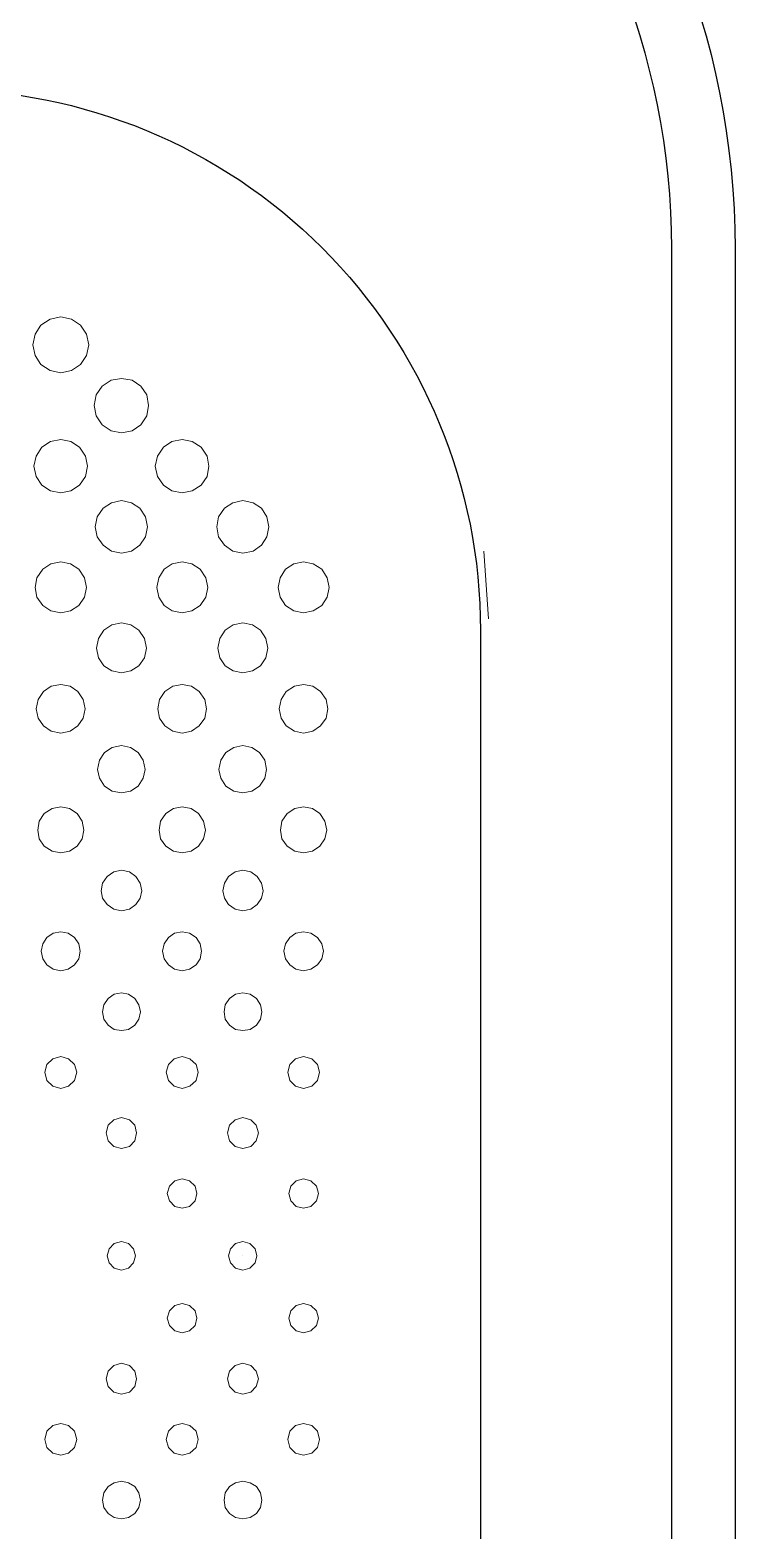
# Model space of a CAD drawing. Header units: inches. Extents: x 24920 to 61775, y 10942 to 38819.
# Drawn here: x 31556 to 31888, y 13145 to 13852 of the extents above; entities that cross this region are included whole.
import ezdxf

# ---------------------------------------------------------------- set-up
doc = ezdxf.new("R2010")
doc.units = ezdxf.units.IN
doc.header["$MEASUREMENT"] = 0
doc.layers.add('01TOILET', color=4, linetype='Continuous')

# ---------------------------------------------------------------- blocks, each defined once
blk = doc.blocks.new('A$C0C112DF2')
at = {"layer": '01TOILET', "color": 251, "linetype": 'Continuous', "lineweight": 5}
for p, q in [((77.4, 118.37), (79.41, 121.28)), ((79.41, 121.28), (82.33, 123.1)), ((82.33, 123.1), (85.79, 123.83)), ((85.79, 123.83), (89.08, 123.1)), ((85.79, 123.83), (85.79, 123.83)), ((89.08, 123.1), (91.99, 121.28)), ((91.99, 121.28), (93.99, 118.37)), ((134.63, 118.37), (136.64, 121.28)), ((136.64, 121.28), (139.55, 123.1)), ((139.55, 123.1), (143.01, 123.83)), ((143.01, 123.83), (146.47, 123.1)), ((143.01, 123.83), (143.01, 123.83)), ((146.47, 123.1), (149.39, 121.28)), ((149.39, 121.28), (151.21, 118.37)), ((76.86, 114.91), (77.4, 118.37)), ((77.4, 111.45), (76.86, 114.91)), ((93.99, 118.37), (94.72, 114.91)), ((94.72, 114.91), (93.99, 111.45)), ((134.08, 114.91), (134.63, 118.37)), ((134.63, 111.45), (134.08, 114.91)), ((151.21, 118.37), (151.94, 114.91)), ((151.94, 114.91), (151.21, 111.45)), ((79.41, 108.54), (77.4, 111.45)), ((82.33, 106.72), (79.41, 108.54)), ((85.79, 105.98), (82.33, 106.72)), ((89.08, 106.72), (85.79, 105.98)), ((91.99, 108.54), (89.08, 106.72)), ((93.99, 111.45), (91.99, 108.54)), ((136.64, 108.54), (134.63, 111.45)), ((139.55, 106.72), (136.64, 108.54)), ((143.01, 105.98), (139.55, 106.72)), ((146.47, 106.72), (143.01, 105.98)), ((149.39, 108.54), (146.47, 106.72)), ((151.21, 111.45), (149.39, 108.54)), ((50.62, 90.14), (53.35, 92.87)), ((53.35, 92.87), (57.18, 93.79)), ((57.18, 93.79), (60.83, 92.87)), ((57.18, 93.79), (57.18, 93.79)), ((60.83, 92.87), (63.56, 90.14)), ((107.84, 90.14), (110.58, 92.87)), ((110.58, 92.87), (114.4, 93.79)), ((114.4, 93.79), (118.04, 92.87)), ((114.4, 93.79), (114.4, 93.79)), ((118.04, 92.87), (120.96, 90.14)), ((165.06, 90.14), (167.8, 92.87)), ((167.8, 92.87), (171.62, 93.79)), ((171.62, 93.79), (175.46, 92.87)), ((171.62, 93.79), (171.62, 93.79)), ((175.46, 92.87), (178.19, 90.14)), ((49.53, 86.32), (50.62, 90.14)), ((50.62, 82.5), (49.53, 86.32)), ((63.56, 90.14), (64.65, 86.32)), ((64.65, 86.32), (63.56, 82.5)), ((106.75, 86.32), (107.84, 90.14)), ((107.84, 82.5), (106.75, 86.32)), ((120.96, 90.14), (121.87, 86.32)), ((121.87, 86.32), (120.96, 82.5)), ((164.15, 86.32), (165.06, 90.14)), ((165.06, 82.5), (164.15, 86.32)), ((178.19, 90.14), (179.09, 86.32)), ((179.09, 86.32), (178.19, 82.5)), ((53.35, 79.76), (50.62, 82.5)), ((57.18, 78.85), (53.35, 79.76)), ((60.83, 79.76), (57.18, 78.85)), ((63.56, 82.5), (60.83, 79.76)), ((110.58, 79.76), (107.84, 82.5)), ((114.4, 78.85), (110.58, 79.76)), ((118.04, 79.76), (114.4, 78.85)), ((120.96, 82.5), (118.04, 79.76)), ((167.8, 79.76), (165.06, 82.5)), ((171.62, 78.85), (167.8, 79.76)), ((175.46, 79.76), (171.62, 78.85)), ((178.19, 82.5), (175.46, 79.76)), ((79.41, 61.37), (82.14, 64.1)), ((82.14, 64.1), (85.79, 65.01)), ((85.79, 65.01), (89.44, 64.1)), ((85.79, 65.01), (85.79, 65.01)), ((89.44, 64.1), (91.99, 61.37)), ((136.64, 61.37), (139.37, 64.1)), ((139.37, 64.1), (143.01, 65.01)), ((143.01, 65.01), (146.65, 64.1)), ((143.01, 65.01), (143.01, 65.01)), ((146.65, 64.1), (149.21, 61.37)), ((78.5, 57.73), (79.41, 61.37)), ((79.41, 54.09), (78.5, 57.73)), ((91.99, 61.37), (92.89, 57.73)), ((92.89, 57.73), (91.99, 54.09)), ((135.72, 57.73), (136.64, 61.37)), ((136.64, 54.09), (135.72, 57.73)), ((149.21, 61.37), (150.3, 57.73)), ((150.3, 57.73), (149.21, 54.09)), ((82.14, 51.53), (79.41, 54.09)), ((85.79, 50.45), (82.14, 51.53)), ((89.44, 51.53), (85.79, 50.45)), ((91.99, 54.09), (89.44, 51.53)), ((139.37, 51.53), (136.64, 54.09)), ((143.01, 50.45), (139.37, 51.53)), ((146.65, 51.53), (143.01, 50.45)), ((149.21, 54.09), (146.65, 51.53)), ((110.94, 35.14), (114.4, 36.05)), ((114.4, 36.05), (117.86, 35.14)), ((114.4, 36.05), (114.4, 36.05)), ((168.16, 35.14), (171.62, 36.05)), ((171.62, 36.05), (175.08, 35.14)), ((171.62, 36.05), (171.62, 36.05)), ((107.29, 29.13), (108.39, 32.59)), ((108.39, 25.67), (107.29, 29.13)), ((108.39, 32.59), (110.94, 35.14)), ((117.86, 35.14), (120.41, 32.59)), ((120.41, 32.59), (121.33, 29.13)), ((121.33, 29.13), (120.41, 25.67)), ((164.7, 29.13), (165.61, 32.59)), ((165.61, 25.67), (164.7, 29.13)), ((165.61, 32.59), (168.16, 35.14)), ((175.08, 35.14), (177.63, 32.59)), ((177.63, 32.59), (178.55, 29.13)), ((178.55, 29.13), (177.63, 25.67)), ((110.94, 23.13), (108.39, 25.67)), ((114.4, 22.22), (110.94, 23.13)), ((117.86, 23.13), (114.4, 22.22)), ((120.41, 25.67), (117.86, 23.13)), ((168.16, 23.13), (165.61, 25.67)), ((171.62, 22.22), (168.16, 23.13)), ((175.08, 23.13), (171.62, 22.22)), ((177.63, 25.67), (175.08, 23.13)), ((79.04, -0.19), (79.96, 3.1)), ((79.96, 3.1), (82.33, 5.64)), ((82.33, 5.64), (85.79, 6.55)), ((85.79, 6.55), (89.08, 5.64)), ((85.79, 6.55), (85.79, 6.55)), ((89.08, 5.64), (91.44, 3.1)), ((91.44, 3.1), (92.35, -0.19)), ((136.27, -0.19), (137.18, 3.1)), ((137.18, 3.1), (139.55, 5.64)), ((139.55, 5.64), (143.01, 6.55)), ((143.01, 6.55), (146.29, 5.64)), ((143.01, 6.55), (143.01, 6.55)), ((146.29, 5.64), (148.84, 3.1)), ((148.84, 3.1), (149.57, -0.19)), ((79.96, -3.46), (79.04, -0.19)), ((82.33, -6.01), (79.96, -3.46)), ((85.79, -6.91), (82.33, -6.01)), ((89.08, -6.01), (85.79, -6.91)), ((91.44, -3.46), (89.08, -6.01)), ((92.35, -0.19), (91.44, -3.46)), ((137.18, -3.46), (136.27, -0.19)), ((139.55, -6.01), (137.18, -3.46)), ((143.01, -6.91), (139.55, -6.01)), ((143.01, -0.19), (143.01, -0.19)), ((146.29, -6.01), (143.01, -6.91)), ((148.84, -3.46), (146.29, -6.01)), ((149.57, -0.19), (148.84, -3.46)), ((107.29, -29.51), (108.39, -26.05)), ((108.39, -26.05), (110.94, -23.5)), ((110.94, -23.5), (114.4, -22.59)), ((114.4, -22.59), (117.86, -23.5)), ((114.4, -22.59), (114.4, -22.59)), ((117.86, -23.5), (120.41, -26.05)), ((120.41, -26.05), (121.33, -29.51)), ((164.7, -29.51), (165.61, -26.05)), ((165.61, -26.05), (168.16, -23.5)), ((168.16, -23.5), (171.62, -22.59)), ((171.62, -22.59), (175.08, -23.5)), ((171.62, -22.59), (171.62, -22.59)), ((175.08, -23.5), (177.63, -26.05)), ((177.63, -26.05), (178.55, -29.51)), ((108.39, -32.97), (107.29, -29.51)), ((110.94, -35.51), (108.39, -32.97)), ((120.41, -32.97), (117.86, -35.51)), ((121.33, -29.51), (120.41, -32.97)), ((165.61, -32.97), (164.7, -29.51)), ((168.16, -35.51), (165.61, -32.97)), ((177.63, -32.97), (175.08, -35.51)), ((178.55, -29.51), (177.63, -32.97)), ((114.4, -36.43), (110.94, -35.51)), ((117.86, -35.51), (114.4, -36.43)), ((171.62, -36.43), (168.16, -35.51)), ((175.08, -35.51), (171.62, -36.43)), ((78.5, -58.1), (79.41, -54.45)), ((79.41, -54.45), (82.14, -51.72)), ((82.14, -51.72), (85.79, -50.82)), ((85.79, -50.82), (89.44, -51.72)), ((85.79, -50.82), (85.79, -50.82)), ((89.44, -51.72), (91.99, -54.45)), ((91.99, -54.45), (92.89, -58.1)), ((135.72, -58.1), (136.64, -54.45)), ((136.64, -54.45), (139.37, -51.72)), ((139.37, -51.72), (143.01, -50.82)), ((143.01, -50.82), (146.65, -51.72)), ((143.01, -50.82), (143.01, -50.82)), ((146.65, -51.72), (149.21, -54.45)), ((149.21, -54.45), (150.3, -58.1)), ((79.41, -61.74), (78.5, -58.1)), ((82.14, -64.29), (79.41, -61.74)), ((91.99, -61.74), (89.44, -64.29)), ((92.89, -58.1), (91.99, -61.74)), ((136.64, -61.74), (135.72, -58.1)), ((139.37, -64.29), (136.64, -61.74)), ((149.21, -61.74), (146.65, -64.29)), ((150.3, -58.1), (149.21, -61.74)), ((85.79, -65.38), (82.14, -64.29)), ((89.44, -64.29), (85.79, -65.38)), ((143.01, -65.38), (139.37, -64.29)), ((146.65, -64.29), (143.01, -65.38)), ((49.53, -86.69), (50.62, -82.86)), ((50.62, -82.86), (53.35, -80.14)), ((53.35, -80.14), (57.18, -79.04)), ((57.18, -79.04), (60.83, -80.14)), ((57.18, -79.04), (57.18, -79.04)), ((60.83, -80.14), (63.56, -82.86)), ((63.56, -82.86), (64.65, -86.69)), ((106.75, -86.69), (107.84, -82.86)), ((107.84, -82.86), (110.58, -80.14)), ((110.58, -80.14), (114.4, -79.04)), ((114.4, -79.04), (118.04, -80.14)), ((114.4, -79.04), (114.4, -79.04)), ((118.04, -80.14), (120.96, -82.86)), ((120.96, -82.86), (121.87, -86.69)), ((164.15, -86.69), (165.06, -82.86)), ((165.06, -82.86), (167.8, -80.14)), ((167.8, -80.14), (171.62, -79.04)), ((171.62, -79.04), (175.46, -80.14)), ((171.62, -79.04), (171.62, -79.04)), ((175.46, -80.14), (178.19, -82.86)), ((178.19, -82.86), (179.09, -86.69)), ((50.62, -90.33), (49.53, -86.69)), ((53.35, -93.06), (50.62, -90.33)), ((63.56, -90.33), (60.83, -93.06)), ((64.65, -86.69), (63.56, -90.33)), ((107.84, -90.33), (106.75, -86.69)), ((110.58, -93.06), (107.84, -90.33)), ((120.96, -90.33), (118.04, -93.06)), ((121.87, -86.69), (120.96, -90.33)), ((165.06, -90.33), (164.15, -86.69)), ((167.8, -93.06), (165.06, -90.33)), ((178.19, -90.33), (175.46, -93.06)), ((179.09, -86.69), (178.19, -90.33)), ((57.18, -94.15), (53.35, -93.06)), ((60.83, -93.06), (57.18, -94.15)), ((114.4, -94.15), (110.58, -93.06)), ((118.04, -93.06), (114.4, -94.15)), ((171.62, -94.15), (167.8, -93.06)), ((175.46, -93.06), (171.62, -94.15)), ((76.86, -115.28), (77.4, -111.82)), ((77.4, -111.82), (79.41, -108.9)), ((79.41, -108.9), (82.33, -106.9)), ((82.33, -106.9), (85.79, -106.36)), ((85.79, -106.36), (89.08, -106.9)), ((85.79, -106.36), (85.79, -106.36)), ((89.08, -106.9), (91.99, -108.9)), ((91.99, -108.9), (93.99, -111.82)), ((93.99, -111.82), (94.72, -115.28)), ((134.08, -115.28), (134.63, -111.82)), ((134.63, -111.82), (136.64, -108.9)), ((136.64, -108.9), (139.55, -106.9)), ((139.55, -106.9), (143.01, -106.36)), ((143.01, -106.36), (146.47, -106.9)), ((143.01, -106.36), (143.01, -106.36)), ((146.47, -106.9), (149.39, -108.9)), ((149.39, -108.9), (151.21, -111.82)), ((151.21, -111.82), (151.94, -115.28)), ((77.4, -118.55), (76.86, -115.28)), ((79.41, -121.48), (77.4, -118.55)), ((93.99, -118.55), (91.99, -121.48)), ((94.72, -115.28), (93.99, -118.55)), ((134.63, -118.55), (134.08, -115.28)), ((136.64, -121.48), (134.63, -118.55)), ((151.21, -118.55), (149.39, -121.48)), ((151.94, -115.28), (151.21, -118.55)), ((82.33, -123.47), (79.41, -121.48)), ((85.79, -124.2), (82.33, -123.47)), ((89.08, -123.47), (85.79, -124.2)), ((91.99, -121.48), (89.08, -123.47)), ((139.55, -123.47), (136.64, -121.48)), ((143.01, -124.2), (139.55, -123.47)), ((146.47, -123.47), (143.01, -124.2)), ((149.39, -121.48), (146.47, -123.47)), ((47.89, -143.87), (48.61, -140.23)), ((48.61, -140.23), (50.62, -137.31)), ((50.62, -137.31), (53.54, -135.31)), ((53.54, -135.31), (57.18, -134.58)), ((57.18, -134.58), (60.64, -135.31)), ((57.18, -134.58), (57.18, -134.58)), ((60.64, -135.31), (63.56, -137.31)), ((63.56, -137.31), (65.56, -140.23)), ((65.56, -140.23), (66.29, -143.87)), ((105.11, -143.87), (105.84, -140.23)), ((105.84, -140.23), (107.84, -137.31)), ((107.84, -137.31), (110.76, -135.31)), ((110.76, -135.31), (114.4, -134.58)), ((114.4, -134.58), (117.86, -135.31)), ((114.4, -134.58), (114.4, -134.58)), ((117.86, -135.31), (120.96, -137.31)), ((120.96, -137.31), (122.79, -140.23)), ((122.79, -140.23), (123.51, -143.87)), ((162.33, -143.87), (163.06, -140.23)), ((163.06, -140.23), (165.06, -137.31)), ((165.06, -137.31), (167.98, -135.31)), ((167.98, -135.31), (171.62, -134.58)), ((171.62, -134.58), (175.08, -135.31)), ((171.62, -134.58), (171.62, -134.58)), ((175.08, -135.31), (178.19, -137.31)), ((178.19, -137.31), (180.19, -140.23)), ((180.19, -140.23), (180.92, -143.87)), ((48.61, -147.33), (47.89, -143.87)), ((50.62, -150.25), (48.61, -147.33)), ((65.56, -147.33), (63.56, -150.25)), ((66.29, -143.87), (65.56, -147.33)), ((105.84, -147.33), (105.11, -143.87)), ((107.84, -150.25), (105.84, -147.33)), ((122.79, -147.33), (120.96, -150.25)), ((123.51, -143.87), (122.79, -147.33)), ((163.06, -147.33), (162.33, -143.87)), ((165.06, -150.25), (163.06, -147.33)), ((180.19, -147.33), (178.19, -150.25)), ((180.92, -143.87), (180.19, -147.33)), ((53.54, -152.24), (50.62, -150.25)), ((57.18, -152.98), (53.54, -152.24)), ((60.64, -152.24), (57.18, -152.98)), ((63.56, -150.25), (60.64, -152.24)), ((110.76, -152.24), (107.84, -150.25)), ((114.4, -152.98), (110.76, -152.24)), ((117.86, -152.24), (114.4, -152.98)), ((120.96, -150.25), (117.86, -152.24)), ((167.98, -152.24), (165.06, -150.25)), ((171.62, -152.98), (167.98, -152.24)), ((175.08, -152.24), (171.62, -152.98)), ((178.19, -150.25), (175.08, -152.24)), ((76.13, -172.28), (76.86, -168.83)), ((76.86, -168.83), (79.04, -165.73)), ((79.04, -165.73), (82.14, -163.54)), ((82.14, -163.54), (85.79, -162.81)), ((85.79, -162.81), (89.44, -163.54)), ((85.79, -162.81), (85.79, -162.81)), ((89.44, -163.54), (92.53, -165.73)), ((92.53, -165.73), (94.53, -168.83)), ((94.53, -168.83), (95.27, -172.28)), ((133.54, -172.28), (134.27, -168.83)), ((134.27, -168.83), (136.27, -165.73)), ((136.27, -165.73), (139.37, -163.54)), ((139.37, -163.54), (143.01, -162.81)), ((143.01, -162.81), (146.65, -163.54)), ((143.01, -162.81), (143.01, -162.81)), ((146.65, -163.54), (149.75, -165.73)), ((149.75, -165.73), (151.76, -168.83)), ((151.76, -168.83), (152.49, -172.28)), ((76.86, -175.92), (76.13, -172.28)), ((79.04, -179.01), (76.86, -175.92)), ((94.53, -175.92), (92.53, -179.01)), ((95.27, -172.28), (94.53, -175.92)), ((134.27, -175.92), (133.54, -172.28)), ((136.27, -179.01), (134.27, -175.92)), ((151.76, -175.92), (149.75, -179.01)), ((152.49, -172.28), (151.76, -175.92)), ((82.14, -181.2), (79.04, -179.01)), ((85.79, -181.94), (82.14, -181.2)), ((89.44, -181.2), (85.79, -181.94)), ((92.53, -179.01), (89.44, -181.2)), ((139.37, -181.2), (136.27, -179.01)), ((143.01, -181.94), (139.37, -181.2)), ((146.65, -181.2), (143.01, -181.94)), ((149.75, -179.01), (146.65, -181.2)), ((49.34, -193.22), (52.99, -190.86)), ((52.99, -190.86), (57.18, -190.13)), ((57.18, -190.13), (61.2, -190.86)), ((57.18, -190.13), (57.18, -190.13)), ((61.2, -190.86), (64.83, -193.22)), ((106.57, -193.22), (110.21, -190.86)), ((110.21, -190.86), (114.4, -190.13)), ((114.4, -190.13), (118.6, -190.86)), ((114.4, -190.13), (114.4, -190.13)), ((118.6, -190.86), (122.06, -193.22)), ((163.79, -193.22), (167.44, -190.86)), ((167.44, -190.86), (171.62, -190.13)), ((171.62, -190.13), (175.81, -190.86)), ((171.62, -190.13), (171.62, -190.13)), ((175.81, -190.86), (179.27, -193.22)), ((46.25, -200.87), (46.97, -196.68)), ((46.97, -196.68), (49.34, -193.22)), ((64.83, -193.22), (67.21, -196.68)), ((67.21, -196.68), (67.94, -200.87)), ((103.47, -200.87), (104.2, -196.68)), ((104.2, -196.68), (106.57, -193.22)), ((122.06, -193.22), (124.43, -196.68)), ((124.43, -196.68), (125.34, -200.87)), ((160.69, -200.87), (161.41, -196.68)), ((161.41, -196.68), (163.79, -193.22)), ((179.27, -193.22), (181.64, -196.68)), ((181.64, -196.68), (182.56, -200.87)), ((46.97, -205.07), (46.25, -200.87)), ((67.94, -200.87), (67.21, -205.07)), ((104.2, -205.07), (103.47, -200.87)), ((125.34, -200.87), (124.43, -205.07)), ((161.41, -205.07), (160.69, -200.87)), ((182.56, -200.87), (181.64, -205.07)), ((49.34, -208.7), (46.97, -205.07)), ((52.99, -211.07), (49.34, -208.7)), ((57.18, -211.8), (52.99, -211.07)), ((61.2, -211.07), (57.18, -211.8)), ((64.83, -208.7), (61.2, -211.07)), ((67.21, -205.07), (64.83, -208.7)), ((106.57, -208.7), (104.2, -205.07)), ((110.21, -211.07), (106.57, -208.7)), ((114.4, -211.8), (110.21, -211.07)), ((118.6, -211.07), (114.4, -211.8)), ((122.06, -208.7), (118.6, -211.07)), ((124.43, -205.07), (122.06, -208.7)), ((163.79, -208.7), (161.41, -205.07)), ((167.44, -211.07), (163.79, -208.7)), ((171.62, -211.8), (167.44, -211.07)), ((175.81, -211.07), (171.62, -211.8)), ((179.27, -208.7), (175.81, -211.07)), ((181.64, -205.07), (179.27, -208.7)), ((81.42, -219.27), (85.79, -218.35)), ((85.79, -218.35), (89.98, -219.27)), ((85.79, -218.35), (85.79, -218.35)), ((138.64, -219.27), (143.01, -218.35)), ((143.01, -218.35), (147.2, -219.27)), ((143.01, -218.35), (143.01, -218.35)), ((74.49, -229.47), (75.4, -225.28)), ((75.4, -225.28), (77.77, -221.63)), ((77.77, -221.63), (81.42, -219.27)), ((89.98, -219.27), (93.63, -221.63)), ((93.63, -221.63), (96, -225.28)), ((96, -225.28), (96.9, -229.47)), ((131.71, -229.47), (132.63, -225.28)), ((132.63, -225.28), (135, -221.63)), ((135, -221.63), (138.64, -219.27)), ((147.2, -219.27), (150.85, -221.63)), ((150.85, -221.63), (153.4, -225.28)), ((153.4, -225.28), (154.13, -229.47)), ((75.4, -233.84), (74.49, -229.47)), ((96.9, -229.47), (96, -233.84)), ((132.63, -233.84), (131.71, -229.47)), ((154.13, -229.47), (153.4, -233.84)), ((77.77, -237.48), (75.4, -233.84)), ((81.42, -239.84), (77.77, -237.48)), ((85.79, -240.75), (81.42, -239.84)), ((89.98, -239.84), (85.79, -240.75)), ((93.63, -237.48), (89.98, -239.84)), ((96, -233.84), (93.63, -237.48)), ((135, -237.48), (132.63, -233.84)), ((138.64, -239.84), (135, -237.48)), ((143.01, -240.75), (138.64, -239.84)), ((147.2, -239.84), (143.01, -240.75)), ((150.85, -237.48), (147.2, -239.84)), ((153.4, -233.84), (150.85, -237.48)), ((52.62, -247.49), (57.18, -246.58)), ((57.18, -246.58), (61.55, -247.49)), ((57.18, -246.58), (57.18, -246.58)), ((110.02, -247.49), (114.4, -246.58)), ((114.4, -246.58), (118.78, -247.49)), ((114.4, -246.58), (114.4, -246.58)), ((167.25, -247.49), (171.62, -246.58)), ((171.62, -246.58), (175.99, -247.49)), ((171.62, -246.58), (171.62, -246.58)), ((45.51, -258.06), (46.43, -253.69)), ((46.43, -253.69), (48.98, -250.04)), ((48.98, -250.04), (52.62, -247.49)), ((61.55, -247.49), (65.2, -250.04)), ((65.2, -250.04), (67.75, -253.69)), ((67.75, -253.69), (68.66, -258.06)), ((102.92, -258.06), (103.64, -253.69)), ((103.64, -253.69), (106.2, -250.04)), ((106.2, -250.04), (110.02, -247.49)), ((118.78, -247.49), (122.41, -250.04)), ((122.41, -250.04), (124.97, -253.69)), ((124.97, -253.69), (125.89, -258.06)), ((160.14, -258.06), (161.05, -253.69)), ((161.05, -253.69), (163.43, -250.04)), ((163.43, -250.04), (167.25, -247.49)), ((175.99, -247.49), (179.64, -250.04)), ((179.64, -250.04), (182.2, -253.69)), ((182.2, -253.69), (183.1, -258.06)), ((46.43, -262.43), (45.51, -258.06)), ((68.66, -258.06), (67.75, -262.43)), ((103.64, -262.43), (102.92, -258.06)), ((125.89, -258.06), (124.97, -262.43)), ((161.05, -262.43), (160.14, -258.06)), ((183.1, -258.06), (182.2, -262.43)), ((48.98, -266.25), (46.43, -262.43)), ((52.62, -268.63), (48.98, -266.25)), ((57.18, -269.53), (52.62, -268.63)), ((61.55, -268.63), (57.18, -269.53)), ((65.2, -266.25), (61.55, -268.63)), ((67.75, -262.43), (65.2, -266.25)), ((106.2, -266.25), (103.64, -262.43)), ((110.02, -268.63), (106.2, -266.25)), ((114.4, -269.53), (110.02, -268.63)), ((118.78, -268.63), (114.4, -269.53)), ((122.41, -266.25), (118.78, -268.63)), ((124.97, -262.43), (122.41, -266.25)), ((163.43, -266.25), (161.05, -262.43)), ((167.25, -268.63), (163.43, -266.25)), ((171.62, -269.53), (167.25, -268.63)), ((175.99, -268.63), (171.62, -269.53)), ((179.64, -266.25), (175.99, -268.63)), ((182.2, -262.43), (179.64, -266.25)), ((81.24, -275.9), (85.79, -274.99)), ((85.79, -274.99), (90.16, -275.9)), ((85.79, -274.99), (85.79, -274.99)), ((138.46, -275.9), (143.01, -274.99)), ((143.01, -274.99), (147.57, -275.9)), ((143.01, -274.99), (143.01, -274.99)), ((73.95, -286.65), (74.86, -282.09)), ((74.86, -282.09), (77.4, -278.28)), ((77.4, -278.28), (81.24, -275.9)), ((90.16, -275.9), (93.99, -278.28)), ((93.99, -278.28), (96.54, -282.09)), ((96.54, -282.09), (97.46, -286.65)), ((131.16, -286.65), (132.08, -282.09)), ((132.08, -282.09), (134.63, -278.28)), ((134.63, -278.28), (138.46, -275.9)), ((147.57, -275.9), (151.21, -278.28)), ((151.21, -278.28), (153.77, -282.09)), ((153.77, -282.09), (154.67, -286.65)), ((74.86, -291.2), (73.95, -286.65)), ((97.46, -286.65), (96.54, -291.2)), ((132.08, -291.2), (131.16, -286.65)), ((154.67, -286.65), (153.77, -291.2)), ((77.4, -295.02), (74.86, -291.2)), ((81.24, -297.58), (77.4, -295.02)), ((93.99, -295.02), (90.16, -297.58)), ((96.54, -291.2), (93.99, -295.02)), ((134.63, -295.02), (132.08, -291.2)), ((138.46, -297.58), (134.63, -295.02)), ((151.21, -295.02), (147.57, -297.58)), ((153.77, -291.2), (151.21, -295.02)), ((52.45, -304.13), (57.18, -303.21)), ((57.18, -303.21), (61.73, -304.13)), ((57.18, -303.21), (57.18, -303.21)), ((85.79, -298.48), (81.24, -297.58)), ((90.16, -297.58), (85.79, -298.48)), ((109.66, -304.13), (114.4, -303.21)), ((114.4, -303.21), (118.96, -304.13)), ((114.4, -303.21), (114.4, -303.21)), ((143.01, -298.48), (138.46, -297.58)), ((147.57, -297.58), (143.01, -298.48)), ((167.07, -304.13), (171.62, -303.21)), ((171.62, -303.21), (176.18, -304.13)), ((171.62, -303.21), (171.62, -303.21)), ((258.73, -300.49), (256.54, -332.36)), ((44.98, -315.24), (45.88, -310.69)), ((45.88, -310.69), (48.61, -306.68)), ((48.61, -306.68), (52.45, -304.13)), ((61.73, -304.13), (65.56, -306.68)), ((65.56, -306.68), (68.29, -310.69)), ((68.29, -310.69), (69.21, -315.24)), ((102.37, -315.24), (103.28, -310.69)), ((103.28, -310.69), (105.84, -306.68)), ((105.84, -306.68), (109.66, -304.13)), ((118.96, -304.13), (122.79, -306.68)), ((122.79, -306.68), (125.52, -310.69)), ((125.52, -310.69), (126.43, -315.24)), ((159.59, -315.24), (160.51, -310.69)), ((160.51, -310.69), (163.06, -306.68)), ((163.06, -306.68), (167.07, -304.13)), ((176.18, -304.13), (180.19, -306.68)), ((180.19, -306.68), (182.73, -310.69)), ((182.73, -310.69), (183.65, -315.24)), ((45.88, -319.79), (44.98, -315.24)), ((69.21, -315.24), (68.29, -319.79)), ((103.28, -319.79), (102.37, -315.24)), ((126.43, -315.24), (125.52, -319.79)), ((160.51, -319.79), (159.59, -315.24)), ((183.65, -315.24), (182.73, -319.79)), ((48.61, -323.8), (45.88, -319.79)), ((52.45, -326.35), (48.61, -323.8)), ((65.56, -323.8), (61.73, -326.35)), ((68.29, -319.79), (65.56, -323.8)), ((105.84, -323.8), (103.28, -319.79)), ((109.66, -326.35), (105.84, -323.8)), ((122.79, -323.8), (118.96, -326.35)), ((125.52, -319.79), (122.79, -323.8)), ((163.06, -323.8), (160.51, -319.79)), ((167.07, -326.35), (163.06, -323.8)), ((180.19, -323.8), (176.18, -326.35)), ((182.73, -319.79), (180.19, -323.8)), ((57.18, -327.26), (52.45, -326.35)), ((61.73, -326.35), (57.18, -327.26)), ((81.05, -332.36), (85.79, -331.45)), ((85.79, -331.45), (90.53, -332.36)), ((85.79, -331.45), (85.79, -331.45)), ((114.4, -327.26), (109.66, -326.35)), ((118.96, -326.35), (114.4, -327.26)), ((138.28, -332.36), (143.01, -331.45)), ((143.01, -331.45), (147.75, -332.36)), ((143.01, -331.45), (143.01, -331.45)), ((171.62, -327.26), (167.07, -326.35)), ((176.18, -326.35), (171.62, -327.26)), ((73.39, -343.84), (74.31, -339.1)), ((74.31, -339.1), (77.04, -335.09)), ((77.04, -335.09), (81.05, -332.36)), ((90.53, -332.36), (94.35, -335.09)), ((94.35, -335.09), (97.09, -339.1)), ((97.09, -339.1), (97.99, -343.84)), ((130.62, -343.84), (131.52, -339.1)), ((131.52, -339.1), (134.27, -335.09)), ((134.27, -335.09), (138.28, -332.36)), ((147.75, -332.36), (151.76, -335.09)), ((151.76, -335.09), (154.31, -339.1)), ((154.31, -339.1), (155.22, -343.84)), ((74.31, -348.56), (73.39, -343.84)), ((97.99, -343.84), (97.09, -348.56)), ((131.52, -348.56), (130.62, -343.84)), ((155.22, -343.84), (154.31, -348.56)), ((77.04, -352.57), (74.31, -348.56)), ((81.05, -355.12), (77.04, -352.57)), ((94.35, -352.57), (90.53, -355.12)), ((97.09, -348.56), (94.35, -352.57)), ((134.27, -352.57), (131.52, -348.56)), ((138.28, -355.12), (134.27, -352.57)), ((151.76, -352.57), (147.75, -355.12)), ((154.31, -348.56), (151.76, -352.57)), ((52.26, -360.76), (57.18, -359.86)), ((57.18, -359.86), (61.92, -360.76)), ((57.18, -359.86), (57.18, -359.86)), ((85.79, -356.22), (81.05, -355.12)), ((90.53, -355.12), (85.79, -356.22)), ((109.48, -360.76), (114.4, -359.86)), ((114.4, -359.86), (119.14, -360.76)), ((114.4, -359.86), (114.4, -359.86)), ((143.01, -356.22), (138.28, -355.12)), ((147.75, -355.12), (143.01, -356.22)), ((44.42, -372.42), (45.51, -367.5)), ((45.51, -367.5), (48.25, -363.5)), ((48.25, -363.5), (52.26, -360.76)), ((61.92, -360.76), (65.93, -363.5)), ((65.93, -363.5), (68.84, -367.5)), ((68.84, -367.5), (69.75, -372.42)), ((101.64, -372.42), (102.74, -367.5)), ((102.74, -367.5), (105.47, -363.5)), ((105.47, -363.5), (109.48, -360.76)), ((119.14, -360.76), (123.33, -363.5)), ((123.33, -363.5), (126.07, -367.5)), ((126.07, -367.5), (126.97, -372.42)), ((45.51, -377.15), (44.42, -372.42)), ((69.75, -372.42), (68.84, -377.15)), ((102.74, -377.15), (101.64, -372.42)), ((126.97, -372.42), (126.07, -377.15)), ((48.25, -381.35), (45.51, -377.15)), ((52.26, -384.08), (48.25, -381.35)), ((65.93, -381.35), (61.92, -384.08)), ((68.84, -377.15), (65.93, -381.35)), ((105.47, -381.35), (102.74, -377.15)), ((109.48, -384.08), (105.47, -381.35)), ((123.33, -381.35), (119.14, -384.08)), ((126.07, -377.15), (123.33, -381.35)), ((57.18, -384.99), (52.26, -384.08)), ((61.92, -384.08), (57.18, -384.99)), ((80.87, -389), (85.79, -388.08)), ((85.79, -388.08), (90.72, -389)), ((85.79, -388.08), (85.79, -388.08)), ((114.4, -384.99), (109.48, -384.08)), ((119.14, -384.08), (114.4, -384.99)), ((73.76, -396.09), (76.68, -391.91)), ((76.68, -391.91), (80.87, -389)), ((90.72, -389), (94.9, -391.91)), ((94.9, -391.91), (97.63, -396.09)), ((72.85, -401.02), (73.76, -396.09)), ((73.76, -405.94), (72.85, -401.02)), ((97.63, -396.09), (98.54, -401.02)), ((98.54, -401.02), (97.63, -405.94)), ((76.68, -410.12), (73.76, -405.94)), ((97.63, -405.94), (94.9, -410.12)), ((52.08, -417.41), (57.18, -416.31)), ((57.18, -416.31), (62.1, -417.41)), ((57.18, -416.31), (57.18, -416.31)), ((80.87, -412.85), (76.68, -410.12)), ((85.79, -413.75), (80.87, -412.85)), ((90.72, -412.85), (85.79, -413.75)), ((94.9, -410.12), (90.72, -412.85)), ((44.98, -424.5), (47.71, -420.32)), ((47.71, -420.32), (52.08, -417.41)), ((62.1, -417.41), (66.48, -420.32)), ((66.48, -420.32), (69.21, -424.5)), ((43.87, -429.6), (44.98, -424.5)), ((44.98, -434.53), (43.87, -429.6)), ((69.21, -424.5), (70.3, -429.6)), ((70.3, -429.6), (69.21, -434.53)), ((47.71, -438.89), (44.98, -434.53)), ((69.21, -434.53), (66.48, -438.89)), ((52.08, -441.62), (47.71, -438.89)), ((57.18, -442.72), (52.08, -441.62)), ((62.1, -441.62), (57.18, -442.72)), ((66.48, -438.89), (62.1, -441.62))]:
    blk.add_line(p, q, dxfattribs=at)
blk = doc.blocks.new('A$C43eeee79')
at = {"layer": '01TOILET', "color": 2, "linetype": 'ByBlock', "ltscale": 5}
blk.add_lwpolyline([(674.11, 1305), (674.11, 2255, -0.414214), (1049.11, 2630), (1049.11, 2630, -0.414214), (1424.11, 2255), (1424.11, 1305, -0.414214), (1049.11, 930), (1049.11, 930, -0.414214)], format="xyb", close=True, dxfattribs=at)
at = {"layer": '01TOILET', "color": 8, "linetype": 'ByBlock', "ltscale": 5}
blk.add_lwpolyline([(704.11, 1305), (704.11, 2255, -0.414214), (1049.11, 2600, -0.414214), (1394.11, 2255), (1394.11, 1305, -0.414214), (1049.11, 960, -0.414214)], format="xyb", close=True, dxfattribs=at)
at = {"layer": '01TOILET', "color": 252, "linetype": 'ByBlock', "ltscale": 5}
blk.add_lwpolyline([(794.11, 1485), (794.11, 2075, -0.414214), (1049.11, 2330, -0.414214), (1304.11, 2075), (1304.11, 1485, -0.414214), (1049.11, 1230, -0.414214)], format="xyb", close=True, dxfattribs=at)
at = {"layer": '01TOILET', "linetype": 'ByBlock', "ltscale": 5, "xscale": -1, "rotation": 180}
blk.add_blockref('A$C0C112DF2', (1049.11, 1780), dxfattribs=at)

msp = doc.modelspace()

# ---------------------------------------------------------------- block references
msp.add_blockref('A$C43eeee79', (30463.9, 11494.28))

doc.saveas('drawing.dxf')
